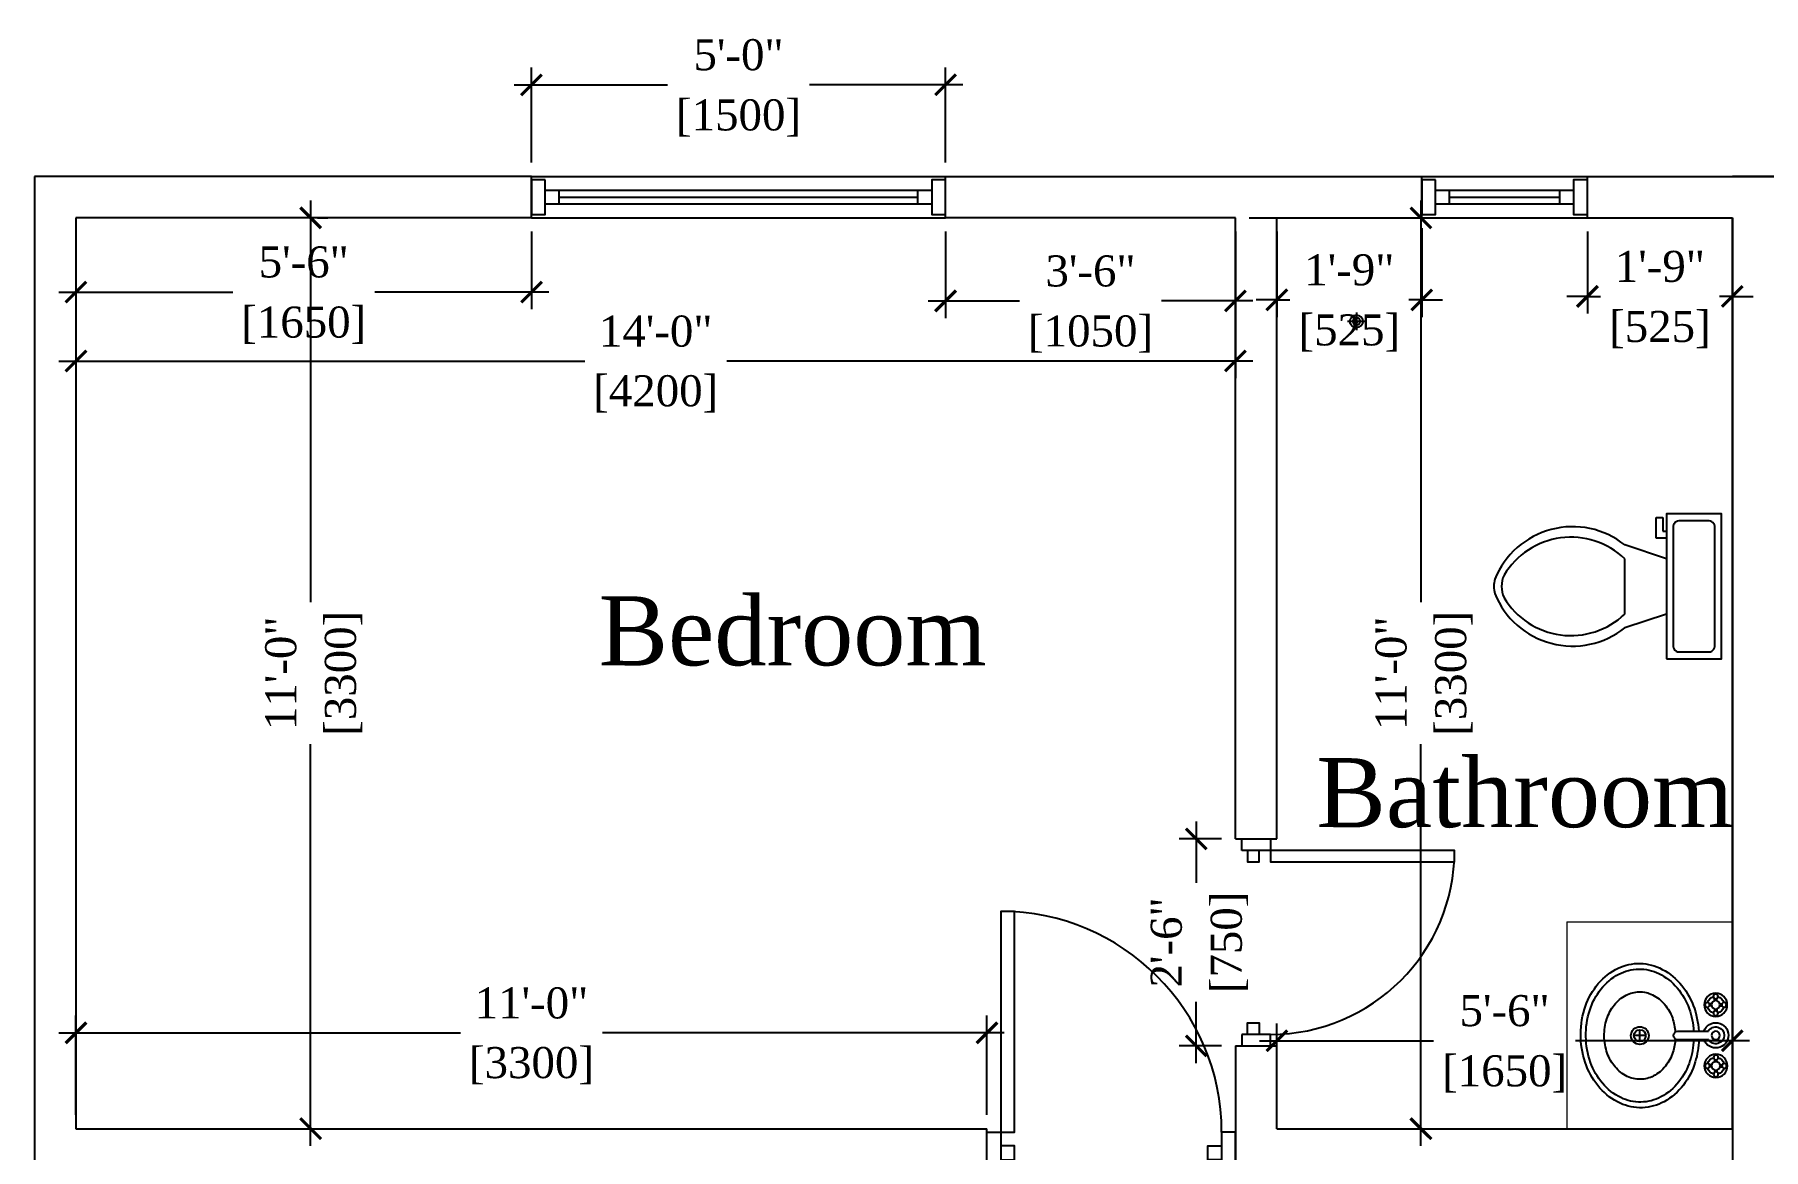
# Model space of a CAD drawing. Header units: inches. Extents: x 8172 to 11619, y -1386 to 1167.
# Drawn here: x 8936.7 to 9187.2, y 971.5 to 1133.1 of the extents above; entities that cross this region are included whole.
import ezdxf

# ---------------------------------------------------------------- set-up
doc = ezdxf.new("R2010")
doc.units = ezdxf.units.IN
doc.header["$LTSCALE"] = 48
doc.header["$MEASUREMENT"] = 0
doc.layers.add('A-Door', color=3, linetype='Continuous', lineweight=13)
doc.layers.add('window', color=3, linetype='Continuous', lineweight=13)
for name, color, linetype in [('A-PLUMBING', 6, 'Continuous'), ('A-Wall-Blow', 30, 'Continuous'), ('Ex-Fittings', 4, 'Continuous')]:
    doc.layers.add(name, color=color, linetype=linetype)
doc.styles.get("Standard").update_dxf_attribs({"font": 'romantic.ttf'})
doc.dimstyles.new('Aec_Arch_I', dxfattribs={"dimtxt": 4.5, "dimasz": 3, "dimexe": 2.5, "dimexo": 2, "dimgap": 2, "dimtad": 0, "dimdec": 0, "dimzin": 3, "dimdsep": 46, "dimlunit": 4, "dimtxsty": 'Standard', "dimblk1": 'ARCHTICK', "dimblk2": 'ARCHTICK', "dimsah": 1, "dimcen": 0.09375, "dimdle": 2.5, "dimclrd": 1, "dimclre": 1, "dimclrt": 256, "dimadec": 0, "dimazin": 0, "dimtfac": 0.75, "dimtdec": 0, "dimtmove": 2, "dimatfit": 3, "dimldrblk": 'ARCHTICK', "dimfxl": 1, "dimfrac": 1, "dimtolj": 1, "dimtzin": 0, "dimlwd": -1, "dimarcsym": 0})

# ---------------------------------------------------------------- blocks, each defined once
blk = doc.blocks.new('Faucet - Bathroom top')
for p, q in [((-4.106999999999971, 0.125), (-4.375, 0.125)), ((-3.75, 0.4787999999999784), (-3.75, 0.75)), ((-3.5, 0.4819999999999709), (-3.5, 0.75)), ((-3.14609999999999, 0.125), (-2.875, 0.125)), ((3.143000000000029, 0.125), (2.875, 0.125)), ((3.5, 0.4787999999999784), (3.5, 0.75)), ((3.75, 0.4819999999999709), (3.75, 0.75)), ((4.10390000000001, 0.125), (4.375, 0.125)), ((-4.10390000000001, -0.125), (-4.375, -0.125)), ((-3.75, -0.4820999999999458), (-3.75, -0.75)), ((-3.5, -0.4788999999999533), (-3.5, -0.75)), ((-3.142999999999972, -0.125), (-2.875, -0.125)), ((-0.5, -0.8638999999999442), (-0.5, -4.5)), ((0.5, -4.5), (0.5, -0.8631000000000313)), ((3.14609999999999, -0.125), (2.875, -0.125)), ((3.5, -0.4820999999999458), (3.5, -0.75)), ((3.75, -0.4788999999999533), (3.75, -0.75)), ((4.107000000000028, -0.125), (4.375, -0.125))]:
    blk.add_line(p, q)
for centre, radius in [((-3.625, 0), 1.375), ((-4.625, 0), 0.2795085), ((-3.625, 0), 0.5), ((-3.625, 1), 0.2795085), ((-2.625, 0), 0.2795085), ((0, 0), 0.5), ((3.625, 0), 1.375), ((2.625, 0), 0.2795085), ((3.625, 0), 0.5), ((3.625, 1), 0.2795085), ((4.625, 0), 0.2795085), ((-3.625, -1), 0.2795085), ((3.625, -1), 0.2795085)]:
    blk.add_circle(centre, radius)
for centre, radius, start, end in [((-3.625, 0), 1, 105.2407, 164.2093), ((-3.625, 0), 1, 16.44125, 74.07887), ((0, 0), 1.5, 289.6514, 250.3603), ((0, 0), 1, 300.3431, 239.7554), ((3.625, 0), 1, 106.12, 164.0884), ((3.625, 0), 1, 16.23422, 73.90469), ((-3.625, 0), 1, 196.2342, 253.9047), ((-3.625, 0), 1, 286.12, 344.0884), ((3.625, 0), 1, 196.4413, 254.0789), ((3.625, 0), 1, 285.2407, 344.2093), ((0, -4.5), 0.5, 180, 0)]:
    blk.add_arc(centre, radius, start, end)
blk = doc.blocks.new('Toilet - top')
for p, q in [((9.5, -6), (9.5, -2)), ((-10, -8.5), (-8, -8.5)), ((-10, -9.5), (-10, -8.5)), ((-7, -9.5), (-10, -9.5)), ((-8, -8.5), (-8, -8)), ((-7, -8), (-7, -9.5)), ((-4, -8), (-6, -14)), ((4, -8), (6, -14)), ((4, -14), (-4, -14))]:
    blk.add_line(p, q)
blk.add_lwpolyline([(10.5, -8), (10.5, 0), (-10.5, 0), (-10.5, -8)], close=True)
for points in [[(-9.5, -2), (-9.5, -6)], [(8.5, -1), (-8.5, -1)], [(-8.5, -7), (8.5, -7)]]:
    blk.add_lwpolyline(points)
for centre, radius, start, end in [((-8.625, -1.875), 0.8838834999999999, 81.8699, 188.1301), ((8.625, -1.875), 0.8838834999999999, 351.8699, 98.13009999999998), ((-8.625, -6.125), 0.8838834999999999, 171.869898, 278.1301), ((8.625, -6.125), 0.8838834999999999, 261.8699, 8.130099999999993), ((3.519562435188957, -21.58049502388982), 12.16902005083647, 141.4691096810948, 247.9714346835576), ((4.199957580658808, -21.81740929088453), 11.3291791325804, 136.3677254423718, 238.946823937405), ((-3.519499936778317, -21.58047137067522), 12.16903423757823, 292.0284332733153, 38.53070636800452), ((-4.199890672038477, -21.81738596564129), 11.32918622148567, 301.0530065773863, 43.63209216694732), ((2.09660981727e-05, -27.87646475467881), 4, 245.7318247449371, 294.2681740488959), ((2.09415214183e-05, -28.99996806116074), 4, 254.8605283244436, 285.1394707718433)]:
    blk.add_arc(centre, radius, start, end)
blk = doc.blocks.new('_ArchTick')
at = {"color": 0, "linetype": 'ByBlock', "const_width": 0.15}
blk.add_lwpolyline([(-0.5, -0.5), (0.5, 0.5)], dxfattribs=at)
blk = doc.blocks.new('*D24')
at = {"color": 1, "lineweight": -2}
for p, q in [((8942.679539678264, 1104.524989356448), (8942.679539678264, 1083.274989356448)), ((9110.679539678264, 1104.524989356448), (9110.679539678264, 1083.274989356448))]:
    blk.add_line(p, q, dxfattribs=at)
at = {"color": 1}
for p, q in [((8940.179539678264, 1085.774989356448), (9016.388489382405, 1085.774989356448)), ((9113.179539678264, 1085.774989356448), (9036.970589974122, 1085.774989356448))]:
    blk.add_line(p, q, dxfattribs=at)
at = {"layer": 'DefPoints', "color": 0}
for p in [(8942.679539678264, 1106.524989356448), (9110.679539678264, 1106.524989356448), (9110.679539678264, 1085.774989356448)]:
    blk.add_point(p, dxfattribs=at)
at = {"color": 1, "xscale": 3, "yscale": 3, "zscale": 3, "rotation": 180}
blk.add_blockref('_ArchTick', (8942.679539678264, 1085.774989356448), dxfattribs=at)
at = {"color": 1, "xscale": 3, "yscale": 3, "zscale": 3}
blk.add_blockref('_ArchTick', (9110.679539678264, 1085.774989356448), dxfattribs=at)
at = {"char_height": 4.5, "attachment_point": 5}
for s, insert in [('\\A1;14\'-0"', (9026.679539678264, 1090.074915391951)), ('\\A1;[4200]', (9026.679539678264, 1081.00243018485))]:
    blk.add_mtext(s, dxfattribs=dict(at, insert=insert))
blk = doc.blocks.new('*D25')
at = {"color": 1}
for p, q in [((8976.679539678264, 1109.024989356448), (8976.679539678264, 1050.816039652306)), ((8976.679539678264, 972.024989356448), (8976.679539678264, 1030.23393906059))]:
    blk.add_line(p, q, dxfattribs=at)
at = {"color": 1, "lineweight": -2}
for p, q in [((8977.679539678264, 1106.524989356448), (8979.179539678264, 1106.524989356448)), ((8977.679539678264, 974.524989356448), (8979.179539678264, 974.524989356448))]:
    blk.add_line(p, q, dxfattribs=at)
at = {"layer": 'DefPoints', "color": 0}
for p in [(8975.679539678264, 1106.524989356448), (8975.679539678264, 974.524989356448), (8976.679539678264, 974.524989356448)]:
    blk.add_point(p, dxfattribs=at)
at = {"color": 1, "xscale": 3, "yscale": 3, "zscale": 3}
for p, rotation in [((8976.679539678264, 1106.524989356448), 90), ((8976.679539678264, 974.524989356448), 270)]:
    blk.add_blockref('_ArchTick', p, dxfattribs=dict(at, rotation=rotation))
at = {"char_height": 4.5, "attachment_point": 5, "rotation": 90}
for s, insert in [('\\A1;11\'-0"', (8972.37961364276, 1040.52498935645)), ('\\A1;[3300]', (8981.45209884986, 1040.52498935645))]:
    blk.add_mtext(s, dxfattribs=dict(at, insert=insert))
blk = doc.blocks.new('*U44')
at = {"layer": 'A-Door', "color": 3, "linetype": 'Continuous', "lineweight": -3}
for points in [[(2, 5), (4, 5), (4.000000000000007, 37), (2.000000000000007, 37)], [(2, 0), (0, 0), (0, 5), (2, 5)], [(2, 1), (4, 1), (4, 3), (2, 3)], [(34, 1), (32, 1), (32, 3), (34, 3)], [(34, 0), (36, 0), (36, 5), (34, 5)]]:
    blk.add_lwpolyline(points, close=True, dxfattribs=at)
blk.add_arc((2, 5), 32, 0, 90, dxfattribs=at)
blk = doc.blocks.new('*D62')
at = {"color": 1}
for p, q in [((9137.552767804744, 1109.024989356448), (9137.552767804744, 1050.816039652306)), ((9137.552767804744, 972.024989356448), (9137.552767804744, 1030.23393906059))]:
    blk.add_line(p, q, dxfattribs=at)
at = {"color": 1, "lineweight": -2}
for p, q in [((9112.679539678264, 1106.524989356448), (9140.052767804744, 1106.524989356448)), ((9118.679539678264, 974.524989356448), (9140.052767804744, 974.524989356448))]:
    blk.add_line(p, q, dxfattribs=at)
at = {"layer": 'DefPoints', "color": 0}
for p in [(9110.679539678264, 1106.524989356448), (9116.679539678264, 974.524989356448), (9137.552767804744, 974.524989356448)]:
    blk.add_point(p, dxfattribs=at)
at = {"color": 1, "xscale": 3, "yscale": 3, "zscale": 3}
for p, rotation in [((9137.552767804744, 1106.524989356448), 90), ((9137.552767804744, 974.524989356448), 270)]:
    blk.add_blockref('_ArchTick', p, dxfattribs=dict(at, rotation=rotation))
at = {"char_height": 4.5, "attachment_point": 5, "rotation": 90}
for s, insert in [('\\A1;11\'-0"', (9133.252841769241, 1040.52498935645)), ('\\A1;[3300]', (9142.32532697634, 1040.52498935645))]:
    blk.add_mtext(s, dxfattribs=dict(at, insert=insert))
blk = doc.blocks.new('*D63')
at = {"color": 1, "lineweight": -2}
for p, q in [((9137.679539678264, 1105.024989356448), (9137.679539678264, 1092.138990642317)), ((9116.679539678264, 1104.524989356448), (9116.679539678264, 1092.138990642317))]:
    blk.add_line(p, q, dxfattribs=at)
at = {"color": 1}
for p, q in [((9116.679539678264, 1094.638990642317), (9113.679539678264, 1094.638990642317)), ((9116.679539678264, 1094.638990642317), (9118.552690565837, 1094.638990642317)), ((9137.679539678264, 1094.638990642317), (9135.80638879069, 1094.638990642317)), ((9137.679539678264, 1094.638990642317), (9140.679539678264, 1094.638990642317))]:
    blk.add_line(p, q, dxfattribs=at)
at = {"layer": 'DefPoints', "color": 0}
for p in [(9116.679539678264, 1106.524989356448), (9137.679539678264, 1107.024989356448), (9137.679539678264, 1094.638990642317)]:
    blk.add_point(p, dxfattribs=at)
at = {"color": 1, "xscale": 3, "yscale": 3, "zscale": 3}
blk.add_blockref('_ArchTick', (9116.679539678264, 1094.638990642317), dxfattribs=at)
at = {"color": 1, "xscale": 3, "yscale": 3, "zscale": 3, "rotation": 180}
blk.add_blockref('_ArchTick', (9137.679539678264, 1094.638990642317), dxfattribs=at)
at = {"char_height": 4.5, "attachment_point": 5}
for s, insert in [('\\A1;1\'-9"', (9127.179539678264, 1098.962215494388)), ('\\A1;[525]', (9127.179539678264, 1089.829819044684))]:
    blk.add_mtext(s, dxfattribs=dict(at, insert=insert))
blk = doc.blocks.new('*D64')
at = {"color": 1, "lineweight": -2}
for p, q in [((9161.679539678264, 1104.52498935644), (9161.679539678264, 1092.637680298401)), ((9182.679539678264, 1104.524989356448), (9182.679539678264, 1092.637680298401))]:
    blk.add_line(p, q, dxfattribs=at)
at = {"color": 1}
for p, q in [((9161.679539678264, 1095.137680298401), (9158.679539678264, 1095.137680298401)), ((9161.679539678264, 1095.137680298401), (9163.552690565837, 1095.137680298401)), ((9182.679539678264, 1095.137680298401), (9180.80638879069, 1095.137680298401)), ((9182.679539678264, 1095.137680298401), (9185.679539678264, 1095.137680298401))]:
    blk.add_line(p, q, dxfattribs=at)
at = {"layer": 'DefPoints', "color": 0}
for p in [(9161.679539678264, 1106.52498935644), (9182.679539678264, 1106.524989356448), (9182.679539678264, 1095.137680298401)]:
    blk.add_point(p, dxfattribs=at)
at = {"color": 1, "xscale": 3, "yscale": 3, "zscale": 3}
blk.add_blockref('_ArchTick', (9161.679539678264, 1095.137680298401), dxfattribs=at)
at = {"color": 1, "xscale": 3, "yscale": 3, "zscale": 3, "rotation": 180}
blk.add_blockref('_ArchTick', (9182.679539678264, 1095.137680298401), dxfattribs=at)
at = {"char_height": 4.5, "attachment_point": 5}
for s, insert in [('\\A1;1\'-9"', (9172.179539678264, 1099.460905150472)), ('\\A1;[525]', (9172.179539678264, 1090.328508700768))]:
    blk.add_mtext(s, dxfattribs=dict(at, insert=insert))
blk = doc.blocks.new('*D65')
at = {"color": 1, "lineweight": -2}
for p, q in [((9068.679539678264, 1104.524989356443), (9068.679539678264, 1091.980915070293)), ((9110.679539678264, 1104.524989356448), (9110.679539678264, 1091.980915070293))]:
    blk.add_line(p, q, dxfattribs=at)
at = {"color": 1}
for p, q in [((9066.179539678264, 1094.480915070293), (9079.388489382405, 1094.480915070293)), ((9113.179539678264, 1094.480915070293), (9099.970589974122, 1094.480915070293))]:
    blk.add_line(p, q, dxfattribs=at)
at = {"layer": 'DefPoints', "color": 0}
for p in [(9068.679539678264, 1106.524989356443), (9110.679539678264, 1106.524989356448), (9068.679539678264, 1094.480915070293)]:
    blk.add_point(p, dxfattribs=at)
at = {"color": 1, "xscale": 3, "yscale": 3, "zscale": 3, "rotation": 180}
blk.add_blockref('_ArchTick', (9068.679539678264, 1094.480915070293), dxfattribs=at)
at = {"color": 1, "xscale": 3, "yscale": 3, "zscale": 3}
blk.add_blockref('_ArchTick', (9110.679539678264, 1094.480915070293), dxfattribs=at)
at = {"char_height": 4.5, "attachment_point": 5}
for s, insert in [('\\A1;3\'-6"', (9089.679539678264, 1098.79748311763)), ('\\A1;[1050]', (9089.679539678264, 1089.67174347266))]:
    blk.add_mtext(s, dxfattribs=dict(at, insert=insert))
blk = doc.blocks.new('*D66')
at = {"color": 1, "lineweight": -2}
for p, q in [((8942.679539678264, 1104.524989356448), (8942.679539678264, 1093.265643756289)), ((9008.679539678264, 1104.524989356448), (9008.679539678264, 1093.265643756289))]:
    blk.add_line(p, q, dxfattribs=at)
at = {"color": 1}
for p, q in [((8940.179539678264, 1095.765643756289), (8965.388489382405, 1095.765643756289)), ((9011.179539678264, 1095.765643756289), (8985.970589974122, 1095.765643756289))]:
    blk.add_line(p, q, dxfattribs=at)
at = {"layer": 'DefPoints', "color": 0}
for p in [(8942.679539678264, 1106.524989356448), (9008.679539678264, 1106.524989356448), (8942.679539678264, 1095.765643756289)]:
    blk.add_point(p, dxfattribs=at)
at = {"color": 1, "xscale": 3, "yscale": 3, "zscale": 3, "rotation": 180}
blk.add_blockref('_ArchTick', (8942.679539678264, 1095.765643756289), dxfattribs=at)
at = {"color": 1, "xscale": 3, "yscale": 3, "zscale": 3}
blk.add_blockref('_ArchTick', (9008.679539678264, 1095.765643756289), dxfattribs=at)
at = {"char_height": 4.5, "attachment_point": 5}
for s, insert in [('\\A1;5\'-6"', (8975.679539678264, 1100.102182217828)), ('\\A1;[1650]', (8975.679539678264, 1090.956472158656))]:
    blk.add_mtext(s, dxfattribs=dict(at, insert=insert))
blk = doc.blocks.new('*D67')
at = {"color": 1, "lineweight": -2}
for p, q in [((9008.679539678264, 1114.524989356448), (9008.679539678264, 1128.290709494095)), ((9068.679539678264, 1114.524989356453), (9068.679539678264, 1128.290709494095))]:
    blk.add_line(p, q, dxfattribs=at)
at = {"color": 1}
for p, q in [((9006.179539678264, 1125.790709494095), (9028.388489382405, 1125.790709494095)), ((9071.179539678264, 1125.790709494095), (9048.970589974122, 1125.790709494095))]:
    blk.add_line(p, q, dxfattribs=at)
at = {"layer": 'DefPoints', "color": 0}
for p in [(9068.679539678264, 1125.790709494095), (9008.679539678264, 1112.524989356448), (9068.679539678264, 1112.524989356453)]:
    blk.add_point(p, dxfattribs=at)
at = {"color": 1, "xscale": 3, "yscale": 3, "zscale": 3, "rotation": 180}
blk.add_blockref('_ArchTick', (9008.679539678264, 1125.790709494095), dxfattribs=at)
at = {"color": 1, "xscale": 3, "yscale": 3, "zscale": 3}
blk.add_blockref('_ArchTick', (9068.679539678264, 1125.790709494095), dxfattribs=at)
at = {"char_height": 4.5, "attachment_point": 5}
for s, insert in [('\\A1;5\'-0"', (9038.679539678264, 1130.127247955633)), ('\\A1;[1500]', (9038.679539678264, 1120.981537896462))]:
    blk.add_mtext(s, dxfattribs=dict(at, insert=insert))
blk = doc.blocks.new('*D68')
at = {"color": 1, "lineweight": -2}
for p, q in [((8942.679539678264, 976.524989356448), (8942.679539678264, 990.9215628390102)), ((9074.679539678264, 976.524989356448), (9074.679539678264, 990.9215628390102))]:
    blk.add_line(p, q, dxfattribs=at)
at = {"color": 1}
for p, q in [((8940.179539678264, 988.4215628390102), (8998.388489382405, 988.4215628390102)), ((9077.179539678264, 988.4215628390102), (9018.970589974122, 988.4215628390102))]:
    blk.add_line(p, q, dxfattribs=at)
at = {"layer": 'DefPoints', "color": 0}
for p in [(9074.679539678264, 988.4215628390102), (8942.679539678264, 974.524989356448), (9074.679539678264, 974.524989356448)]:
    blk.add_point(p, dxfattribs=at)
at = {"color": 1, "xscale": 3, "yscale": 3, "zscale": 3, "rotation": 180}
blk.add_blockref('_ArchTick', (8942.679539678264, 988.4215628390102), dxfattribs=at)
at = {"color": 1, "xscale": 3, "yscale": 3, "zscale": 3}
blk.add_blockref('_ArchTick', (9074.679539678264, 988.4215628390102), dxfattribs=at)
at = {"char_height": 4.5, "attachment_point": 5}
for s, insert in [('\\A1;11\'-0"', (9008.679539678264, 992.7214888745132)), ('\\A1;[3300]', (9008.679539678264, 983.6490036674126))]:
    blk.add_mtext(s, dxfattribs=dict(at, insert=insert))
blk = doc.blocks.new('*D86')
at = {"color": 1, "lineweight": -2}
for p, q in [((9116.679539678264, 976.524989356448), (9116.679539678264, 989.7707332114733)), ((9182.679539678264, 976.524989356448), (9182.679539678264, 989.7707332114733))]:
    blk.add_line(p, q, dxfattribs=at)
at = {"color": 1}
for p, q in [((9114.179539678264, 987.2707332114733), (9139.388489382405, 987.2707332114733)), ((9185.179539678264, 987.2707332114733), (9159.970589974122, 987.2707332114733))]:
    blk.add_line(p, q, dxfattribs=at)
at = {"layer": 'DefPoints', "color": 0}
for p in [(9182.679539678264, 987.2707332114733), (9116.679539678264, 974.524989356448), (9182.679539678264, 974.524989356448)]:
    blk.add_point(p, dxfattribs=at)
at = {"color": 1, "xscale": 3, "yscale": 3, "zscale": 3, "rotation": 180}
blk.add_blockref('_ArchTick', (9116.679539678264, 987.2707332114733), dxfattribs=at)
at = {"color": 1, "xscale": 3, "yscale": 3, "zscale": 3}
blk.add_blockref('_ArchTick', (9182.679539678264, 987.2707332114733), dxfattribs=at)
at = {"char_height": 4.5, "attachment_point": 5}
for s, insert in [('\\A1;5\'-6"', (9149.679539678264, 991.6072716730117)), ('\\A1;[1650]', (9149.679539678264, 982.4615616138401))]:
    blk.add_mtext(s, dxfattribs=dict(at, insert=insert))
blk = doc.blocks.new('*D87')
at = {"color": 1}
for p, q in [((9105.001741061147, 1019.024989356448), (9105.001741061147, 1010.151838468874)), ((9105.001741061147, 984.024989356448), (9105.001741061147, 992.898140244022))]:
    blk.add_line(p, q, dxfattribs=at)
at = {"color": 1, "lineweight": -2}
for p, q in [((9108.679539678264, 1016.524989356448), (9102.501741061147, 1016.524989356448)), ((9108.679539678264, 986.524989356448), (9102.501741061147, 986.524989356448))]:
    blk.add_line(p, q, dxfattribs=at)
at = {"layer": 'DefPoints', "color": 0}
for p in [(9110.679539678264, 1016.524989356448), (9105.001741061147, 986.524989356448), (9110.679539678264, 986.524989356448)]:
    blk.add_point(p, dxfattribs=at)
at = {"color": 1, "xscale": 3, "yscale": 3, "zscale": 3}
for p, rotation in [((9105.001741061147, 1016.524989356448), 90), ((9105.001741061147, 986.524989356448), 270)]:
    blk.add_blockref('_ArchTick', p, dxfattribs=dict(at, rotation=rotation))
at = {"char_height": 4.5, "attachment_point": 5, "rotation": 90}
for s, insert in [('\\A1;2\'-6"', (9100.68517301381, 1001.52498935645)), ('\\A1;[750]', (9109.81091265878, 1001.52498935645))]:
    blk.add_mtext(s, dxfattribs=dict(at, insert=insert))

msp = doc.modelspace()

# ---------------------------------------------------------------- linework, layer by layer
for p, q in [((9128.21055187618, 1092.799722848685), (9128.21055187618, 1090.250255867842)), ((9129.485285366602, 1091.524989358264), (9126.935818385758, 1091.524989358264))]:
    msp.add_line(p, q)
at = {"color": 3, "lineweight": 0}
for p, q in [((9158.679539678264, 1004.524989356448), (9158.679539678264, 974.524989356448)), ((9158.679539678265, 1004.524989356448), (9182.679539678264, 1004.524989356448))]:
    msp.add_line(p, q, dxfattribs=at)
for radius in [0.9392018602849558, 0.5268248051427775]:
    msp.add_circle((9128.21055187618, 1091.524989358264), radius)
at = {"layer": 'A-Wall-Blow'}
for p, q in [((9008.679539678264, 1112.524989356448), (8936.679539678264, 1112.524989356448)), ((8936.679539678264, 1112.524989356448), (8936.679539678264, 968.524989356448)), ((9008.679539678264, 1106.524989356448), (9008.679539678264, 1112.524989356448)), ((9068.679539678264, 1112.524989356448), (9137.679539678264, 1112.524989356448)), ((9068.679539678264, 1106.524989356448), (9068.679539678264, 1112.524989356448)), ((9137.679539678264, 1106.524989356448), (9137.679539678264, 1112.524989356448)), ((9161.679539678264, 1106.524989356448), (9161.679539678264, 1112.524989356448)), ((9161.679539678264, 1112.524989356448), (9188.679539678264, 1112.524989356448)), ((9254.679539678264, 1112.524989356448), (9182.679539678264, 1112.524989356448)), ((9008.679539678264, 1106.524989356448), (8942.679539678264, 1106.524989356448)), ((8942.679539678264, 1106.524989356448), (8942.679539678264, 974.524989356448)), ((9110.679539678264, 1106.524989356448), (9068.679539678264, 1106.524989356448)), ((9110.679539678264, 1016.524989356448), (9110.679539678264, 1106.524989356448)), ((9116.679539678264, 1106.524989356448), (9137.679539678264, 1106.524989356448)), ((9116.679539678264, 1016.524989356448), (9116.679539678264, 1106.524989356448)), ((9161.679539678264, 1106.524989356448), (9182.679539678264, 1106.524989356448)), ((9182.679539678264, 974.524989356448), (9182.679539678264, 1106.524989356448)), ((9182.679539678264, 1106.524989356448), (9182.679539678264, 968.5249893564483)), ((9110.679539678264, 1016.524989356448), (9116.679539678264, 1016.524989356448)), ((9110.679539678264, 986.524989356448), (9116.679539678264, 986.524989356448)), ((9110.679539678264, 986.524989356448), (9110.679539678264, 968.524989356448)), ((9116.679539678264, 974.524989356448), (9116.679539678264, 986.524989356448)), ((8942.679539678264, 974.524989356448), (9074.679539678264, 974.524989356448)), ((9074.679539678264, 968.524989356448), (9074.679539678264, 974.524989356448)), ((9116.679539678264, 974.524989356448), (9182.679539678264, 974.524989356448))]:
    msp.add_line(p, q, dxfattribs=at)
at = {"layer": 'Ex-Fittings'}
for p, q in [((9170.126921661486, 988.024588324841), (9168.418264281016, 988.0195412119804)), ((9169.275116527679, 987.167736078173), (9169.270069414812, 988.876393458648))]:
    msp.add_line(p, q, dxfattribs=at)
for points in [[(9177.828943824428, 987.4370988184812, -0.0644331576661749), (9177.298121602675, 984.211365168115, -0.0900157896014802), (9175.582571735833, 980.8451919834481, -0.1044692796670951), (9172.797693334178, 978.4431084260825, -0.1176342565883402), (9169.640234534367, 977.5714425707113, -0.1176342565883263), (9166.429328423434, 978.2190762502071, -0.104469279667093), (9163.482537891316, 980.4195259061423, -0.0900157896014849), (9161.534685041896, 983.6568245534493, -0.0819199491592185), (9160.7165769872, 987.7210733986242, -0.081919949159209), (9161.247064339834, 991.832764368695, -0.0900157896014801), (9162.962614206663, 995.1989375533733, -0.1044692796670922), (9165.747492608316, 997.6010211107384, -0.1176342565883338), (9168.904951408134, 998.4726869661101, -0.1176342565883057), (9172.115857519062, 997.8250532866252, -0.1044692796670849), (9175.062648051186, 995.6246036306786, -0.0900157896014883), (9177.0105009006, 992.3873049833717, -0.0753063352463779), (9177.812437809178, 988.657530268563, -0.0753063352463779)], [(9177.081049139731, 987.4348896518297, -0.0659099040517622), (9176.537997855517, 984.369786992507, -0.0895620664691747), (9174.917028600583, 981.2985322599609, -0.1046781721811045), (9172.330231390599, 979.128873078266, -0.1186217001863946), (9169.436963814645, 978.3802734669018, -0.1186217001864139), (9166.519861004645, 979.0298193390875, -0.1046781721811095), (9163.860612817902, 981.1100452526964, -0.0895620664691738), (9162.135899941375, 984.124263634156, -0.0811846988912177), (9161.45452639569, 987.8887843274026, -0.0811846988912275), (9162.007188086976, 991.674342544314, -0.0895620664691798), (9163.628157341915, 994.7455972768605, -0.1046781721811044), (9166.214954551899, 996.9152564585554, -0.1186217001864013), (9169.108222127856, 997.6638560699078, -0.1186217001863946), (9172.025324937851, 997.0143101977335, -0.1046781721811069), (9174.684573124588, 994.934084284125, -0.0895620664691756), (9176.409286001115, 991.9198659026654, -0.0705744798373587), (9177.071577986868, 988.655341881825, -0.0705744798373587)], [(9174.418409562233, 987.5496855375679, -0.0637926806298002), (9174.05809928826, 985.607985406047, -0.0897179636261212), (9172.98269340886, 983.5910628701629, -0.1046074595377049), (9171.273131674076, 982.169907594621, -0.1182825673856712), (9169.362217655993, 981.6827688220321, -0.1182825673856772), (9167.438295859054, 982.1156908560663, -0.1046074595377274), (9165.689240978323, 983.487948363397, -0.0897179636260996), (9164.55724599555, 985.473662763862, -0.0814360825277113), (9164.115343299356, 987.9491518014399, -0.0814360825277217), (9164.48708665423, 990.436144130774, -0.0897179636261315), (9165.562492533641, 992.4530666666585, -0.1046074595376878), (9167.272054268418, 993.8742219422004, -0.1182825673856714), (9169.182968286508, 994.3613607147888, -0.1182825673856961), (9171.106890083447, 993.9284386807547, -0.1046074595377135), (9172.855944964173, 992.5561811734244, -0.0897179636261265), (9173.987939946946, 990.570466772959, -0.06760223401366), (9174.412039038307, 988.5221727228443, -0.06760223401366)]]:
    msp.add_lwpolyline(points, format="xyb", dxfattribs=at)
for radius in [1.28149862598938, 0.8543324173262534]:
    msp.add_circle((9169.272592971254, 988.0220647684098), radius, dxfattribs=at)
at = {"layer": 'window', "color": 3, "linetype": 'Continuous', "lineweight": -3}
for p, q in [((9008.679539678264, 1112.524989356448), (9068.679539678264, 1112.524989356453)), ((9137.679539678264, 1112.524989356448), (9161.679539678264, 1112.52498935645)), ((9012.679539678264, 1108.524989356448), (9012.679539678264, 1110.524989356448)), ((9064.679539678264, 1108.524989356451), (9064.679539678264, 1110.524989356451)), ((9141.679539678264, 1108.524989356448), (9141.679539678264, 1110.524989356448)), ((9157.679539678264, 1108.524989356448), (9157.679539678264, 1110.524989356448)), ((9012.679539678264, 1109.524989356448), (9064.679539678264, 1109.524989356451)), ((9141.679539678264, 1109.524989356448), (9157.679539678264, 1109.524989356448)), ((9008.679539678264, 1106.524989356448), (9068.679539678264, 1106.524989356443)), ((9137.679539678264, 1106.524989356448), (9161.679539678264, 1106.52498935644))]:
    msp.add_line(p, q, dxfattribs=at)
for points in [[(9010.679539678264, 1112.024989356448), (9008.679539678264, 1112.024989356448), (9008.679539678264, 1107.024989356448), (9010.679539678264, 1107.024989356448)], [(9010.679539678264, 1108.524989356448), (9010.679539678264, 1110.524989356448), (9066.679539678264, 1110.524989356451), (9066.679539678264, 1108.524989356451)], [(9068.679539678264, 1112.024989356451), (9066.679539678264, 1112.024989356451), (9066.679539678264, 1107.024989356451), (9068.679539678264, 1107.024989356451)], [(9139.679539678264, 1112.024989356448), (9137.679539678264, 1112.024989356448), (9137.679539678264, 1107.024989356448), (9139.679539678264, 1107.024989356448)], [(9139.679539678264, 1108.524989356448), (9139.679539678264, 1110.524989356448), (9159.679539678264, 1110.524989356448), (9159.679539678264, 1108.524989356448)], [(9161.679539678264, 1112.024989356448), (9159.679539678264, 1112.024989356448), (9159.679539678264, 1107.024989356448), (9161.679539678264, 1107.024989356448)]]:
    msp.add_lwpolyline(points, close=True, dxfattribs=at)

# ---------------------------------------------------------------- block references
at = {"layer": 'A-Door', "color": 3, "linetype": 'Continuous', "lineweight": -3, "xscale": 0.8333333333333334, "yscale": 0.8333333333333334, "zscale": 0.8333333333333334, "rotation": 270}
msp.add_blockref('*U44', (9111.596206344931, 1016.524989356448), dxfattribs=at)
at = {"layer": 'A-Door', "color": 3, "linetype": 'Continuous', "lineweight": -3}
msp.add_blockref('*U44', (9074.679539678264, 969.024989356448), dxfattribs=at)
at = {"layer": 'A-PLUMBING', "rotation": 270}
msp.add_blockref('Toilet - top', (9181.117039678264, 1053.114350875465), dxfattribs=at)
at = {"layer": 'Ex-Fittings', "xscale": -1.220474881897178, "yscale": 1.220474881894461, "zscale": 1.220474881894648, "rotation": 270.1692424871851}
msp.add_blockref('Faucet - Bathroom top', (9180.276038981581, 988.0545672668952), dxfattribs=at)

# ---------------------------------------------------------------- texts
at = {"char_height": 10, "attachment_point": 1}
for s, insert in [('Bedroom', (9018.394431222996, 1051.672247316744)), ('Bathroom', (9122.401572451858, 1028.226323236035))]:
    msp.add_mtext_dynamic_manual_height_columns(s, width=81.68696162921697, gutter_width=1, heights=[0], dxfattribs=dict(at, insert=insert))

# ---------------------------------------------------------------- dimensions: what is measured, and where the dimension line sits
for base, p1, p2, picture, middle in [((9068.679539678264, 1125.790709494095), (9008.679539678264, 1112.524989356448), (9068.679539678264, 1112.524989356453), '*D67', (9038.679539678264, 1125.790709494095)), ((9110.679539678264, 1085.774989356448), (8942.679539678264, 1106.524989356448), (9110.679539678264, 1106.524989356448), '*D24', (9026.679539678264, 1085.774989356448)), ((8942.679539678264, 1095.765643756289), (9008.679539678264, 1106.524989356448), (8942.679539678264, 1106.524989356448), '*D66', (8975.679539678264, 1095.765643756289)), ((9068.679539678264, 1094.480915070293), (9110.679539678264, 1106.524989356448), (9068.679539678264, 1106.524989356443), '*D65', (9089.679539678264, 1094.480915070293)), ((9137.679539678264, 1094.638990642317), (9116.679539678264, 1106.524989356448), (9137.679539678264, 1107.024989356448), '*D63', (9127.179539678264, 1094.638990642317)), ((9182.679539678264, 1095.137680298401), (9161.679539678264, 1106.52498935644), (9182.679539678264, 1106.524989356448), '*D64', (9172.179539678264, 1095.137680298401)), ((9074.679539678264, 988.4215628390102), (8942.679539678264, 974.524989356448), (9074.679539678264, 974.524989356448), '*D68', (9008.679539678264, 988.4215628390102)), ((9182.679539678264, 987.2707332114733), (9116.679539678264, 974.524989356448), (9182.679539678264, 974.524989356448), '*D86', (9149.679539678264, 987.2707332114733))]:
    dim = msp.add_linear_dim(base=base, p1=p1, p2=p2, dimstyle='Aec_Arch_I', override={"dimpost": '\\X'})
    dim.commit()
    dim.dimension.update_dxf_attribs({"geometry": picture, "text_midpoint": middle})
for base, p1, p2, picture, middle in [((8976.679539678264, 974.524989356448), (8975.679539678264, 1106.524989356448), (8975.679539678264, 974.524989356448), '*D25', (8976.679539678264, 1040.52498935645)), ((9137.552767804744, 974.524989356448), (9110.679539678264, 1106.524989356448), (9116.679539678264, 974.524989356448), '*D62', (9137.552767804744, 1040.52498935645)), ((9105.001741061147, 986.524989356448), (9110.679539678264, 1016.524989356448), (9110.679539678264, 986.524989356448), '*D87', (9105.001741061147, 1001.52498935645))]:
    dim = msp.add_linear_dim(base=base, p1=p1, p2=p2, angle=90, dimstyle='Aec_Arch_I', override={"dimpost": '\\X'})
    dim.commit()
    dim.dimension.update_dxf_attribs({"geometry": picture, "text_midpoint": middle})

doc.saveas('drawing.dxf')
